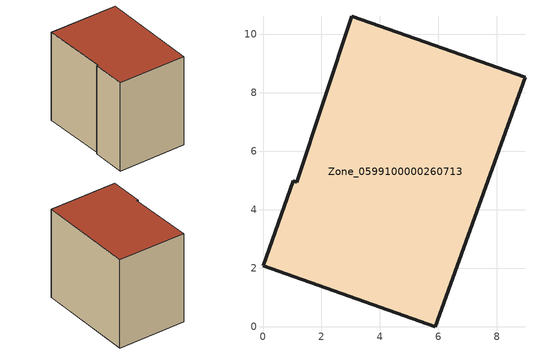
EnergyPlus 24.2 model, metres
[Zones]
Zone_0599100000260713
 floor ground (C_G): 3.04,10.63 8.96,8.53 5.89,0 0,2.09 1.03,5 1.16,4.95 z0.52
 wall outside (C_F): 5.89,0 8.96,8.53 3.04,10.63 1.16,4.95 1.03,5 0,2.09 5.89,0 z0.52:8.82
 roof outside (C_R): 8.96,8.53 3.04,10.63 1.16,4.95 1.03,5 0,2.09 5.89,0 z8.82
[BUILDING]
Pand.0599100000260713: North Axis=0; Terrain=City; Loads Convergence Tolerance Value=0.04; Temperature Convergence Tolerance Value=0.4; Solar Distribution=FullExterior; Maximum Number of Warmup Days=25; Minimum Number of Warmup Days=1
[Site:Location]
Rotterdam.The.Hague.AP_ZH_NLD Design_Conditions: Latitude=51.96; Longitude=4.45; Time Zone=1; Elevation=-4.5
[SITE:GROUNDTEMPERATURE:BUILDINGSURFACE]
18, 18, 18, 18, 18, 18, 18, 18, 18, 18, 18, 18
[MATERIAL] Thermal Absorptance=0.9; Solar Absorptance=0.7; Visible Absorptance=0.7
Name | Roughness | Thickness | Conductivity | Density | Specific Heat
G.TC.1965-1974 | MediumSmooth | 0.15 | 0.882353 | 540 | 1210
F.TC.1965-1974 | Rough | 0.3 | 0.697674 | 1920 | 840
R.TC.1965-1974 | MediumRough | 0.2 | 0.232558 | 1500 | 1000
[CONSTRUCTION]
C_G: G.TC.1965-1974
C_F: F.TC.1965-1974
C_R: R.TC.1965-1974
[ZONE]
Zone_0599100000260713: Type=1; Multiplier=1; Ceiling Height=Autocalculate; Volume=Autocalculate; Floor Area=autocalculate; Part of Total Floor Area=Yes
[ZONEINFILTRATION:DESIGNFLOWRATE]
Infil_Zone_0599100000260713: Zone or ZoneList or Space or SpaceList=Zone_0599100000260713; Schedule=AlwaysOn; Design Flow Rate Calculation Method=Flow/Area; Flow Rate per Floor Area=0.003; Constant Term Coefficient=1; Temperature Term Coefficient=0; Velocity Term Coefficient=0; Velocity Squared Term Coefficient=0
[HVACTEMPLATE:ZONE:IDEALLOADSAIRSYSTEM]
Zone_0599100000260713: Maximum Heating Supply Air Temperature=50; Minimum Cooling Supply Air Temperature=13; Maximum Heating Supply Air Humidity Ratio=0.0156; Minimum Cooling Supply Air Humidity Ratio=0.0077; Heating Limit=NoLimit; Cooling Limit=NoLimit; Dehumidification Control Type=ConstantSensibleHeatRatio; Cooling Sensible Heat Ratio=0.7; Dehumidification Setpoint=60; Humidification Control Type=None; Humidification Setpoint=30; Outdoor Air Method=None; Outdoor Air Flow Rate per Person=0.00944; Outdoor Air Flow Rate per Zone Floor Area=0; Outdoor Air Flow Rate per Zone=0; Demand Controlled Ventilation Type=None; Outdoor Air Economizer Type=NoEconomizer; Heat Recovery Type=None; Sensible Heat Recovery Effectiveness=0.7; Latent Heat Recovery Effectiveness=0.65
[ZONECONTROL:THERMOSTAT]
ThermostatControl_Zone_0599100000260713: Zone or ZoneList=Zone_0599100000260713; Control Type Schedule=DualSetpointControlType; Control 1=Thermostat_Zone_0599100000260713; Temperature Difference Between Cutout And Setpoint=0
[THERMOSTATSETPOINT:DUALSETPOINT]
Thermostat_Zone_0599100000260713: Heating Setpoint Temperature Schedule=HeatingSetpoint_Zone_0599100000260713; Cooling Setpoint Temperature Schedule=CoolingSetpoint_Zone_0599100000260713
[SCHEDULE:COMPACT]
HeatingSetpoint_Zone_0599100000260713: Through: 12/31, For: AllDays, Until: 24:00, 21
CoolingSetpoint_Zone_0599100000260713: Through: 12/31, For: AllDays, Until: 24:00, 24
DualSetpointControlType: Through: 12/31, For: AllDays, Until: 24:00, 4
AlwaysOn: Through: 12/31, For: AllDays, Until: 24:00, 1
